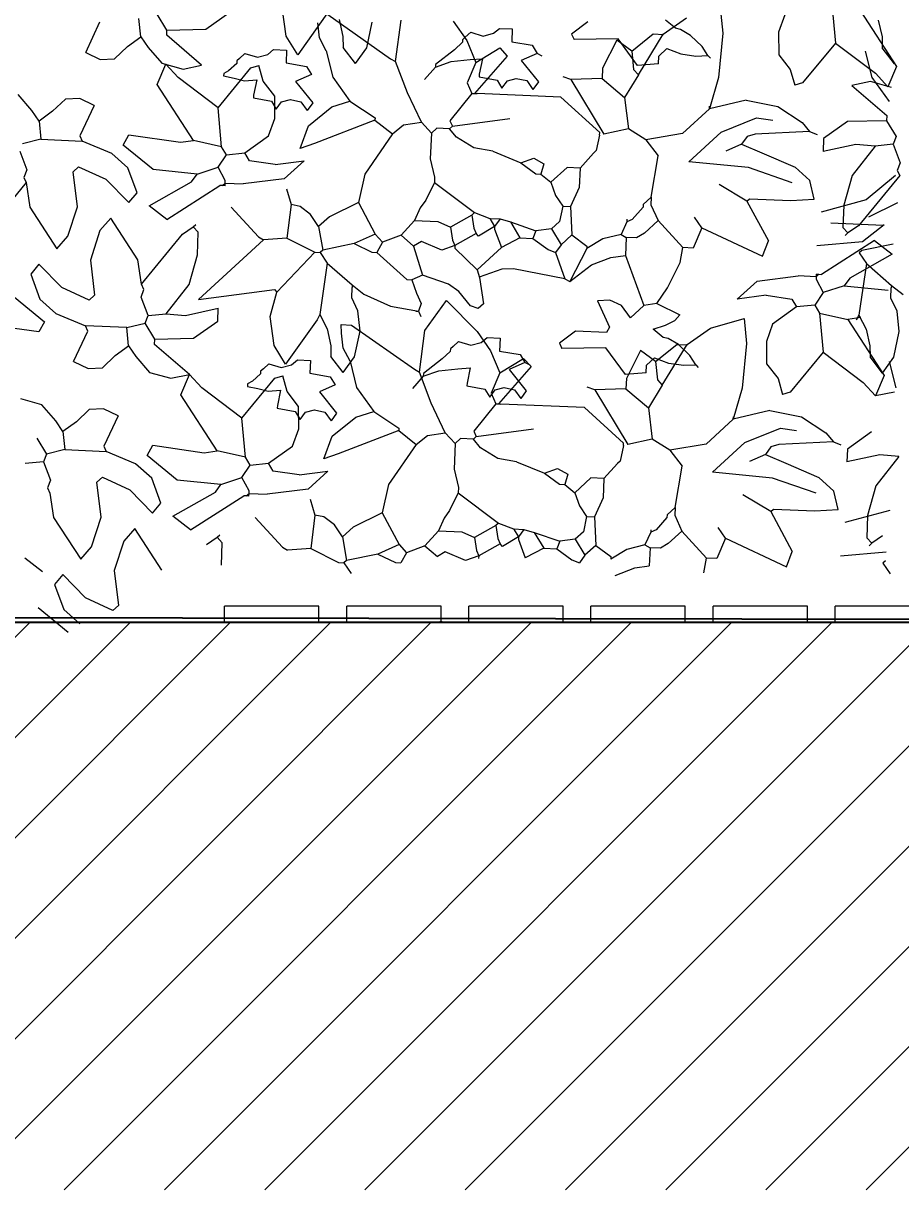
# Model space of a CAD drawing. Header units: centimetres. Extents: x 5667 to 17750, y 274 to 6203.
# Drawn here: x 7662.5 to 7770.8, y 4434 to 4577.9 of the extents above; entities that cross this region are included whole.
import ezdxf

# ---------------------------------------------------------------- set-up
doc = ezdxf.new("R2010")
doc.units = ezdxf.units.CM
doc.header["$MEASUREMENT"] = 0
doc.layers.get('0').update_dxf_attribs({"lineweight": 18})
for name, color, linetype, lineweight in [('A-FURN', 8, 'Continuous', 9), ('A-WALL-FULL', 7, 'Continuous', 20), ('G-ANNO-DIM', 3, 'Continuous', 9), ('G-HEDGE', 104, 'Continuous', 9)]:
    doc.layers.add(name, color=color, linetype=linetype, lineweight=lineweight)
doc.styles.add('ARIAL', font='arial.ttf')
doc.dimstyles.new('TICK_36', dxfattribs={"dimtxt": 10, "dimasz": 3.6, "dimexe": 1.8, "dimexo": 1.2, "dimgap": 1.8, "dimtad": 0, "dimdec": 0, "dimzin": 0, "dimdsep": 46, "dimtxsty": 'ARIAL', "dimblk": 'OBLIQUE', "dimcen": 1.8, "dimdle": 1.8, "dimclrd": 256, "dimclrt": 256, "dimadec": 0, "dimazin": 0, "dimtfac": 1, "dimtdec": 0, "dimtmove": 1, "dimatfit": 3, "dimldrblk": 'OPEN90', "dimfxl": 1, "dimtolj": 1, "dimtzin": 0, "dimarcsym": 0})

# ---------------------------------------------------------------- blocks, each defined once
blk = doc.blocks.new('_Oblique')
at = {"color": 0, "linetype": 'ByBlock', "lineweight": -2}
blk.add_line((-0.5, -0.5), (0.5, 0.5), dxfattribs=at)
blk = doc.blocks.new('*D37')
at = {"layer": 'Defpoints', "color": 0, "transparency": 16777216}
for p in [(7969.34, 4729.28), (7566.06, 4503.99), (7969.34, 4503.99)]:
    blk.add_point(p, dxfattribs=at)
at = {"layer": 'G-ANNO-DIM', "lineweight": -2, "transparency": 16777216}
for p, q in [((7566.06, 4731.08), (7566.06, 4629.6)), ((7566.06, 4502.19), (7566.06, 4603.66))]:
    blk.add_line(p, q, dxfattribs=at)
at = {"layer": 'G-ANNO-DIM', "color": 0, "lineweight": -2, "transparency": 16777216}
for p, q in [((7968.14, 4729.28), (7564.26, 4729.28)), ((7968.14, 4503.99), (7564.26, 4503.99))]:
    blk.add_line(p, q, dxfattribs=at)
at = {"layer": 'G-ANNO-DIM', "lineweight": -2, "transparency": 16777216, "xscale": 3.6, "yscale": 3.6, "zscale": 3.6}
for p, rotation in [((7566.06, 4729.28), 90), ((7566.06, 4503.99), 270)]:
    blk.add_blockref('_Oblique', p, dxfattribs=dict(at, rotation=rotation))
at = {"layer": 'G-ANNO-DIM', "transparency": 16777216, "insert": (7566.06, 4616.63), "char_height": 10, "attachment_point": 5, "rotation": 90, "style": 'ARIAL'}
blk.add_mtext('\\A1;225', dxfattribs=at)
blk = doc.blocks.new('_Open90')
at = {"color": 0, "linetype": 'ByBlock', "lineweight": -2}
for p, q in [((-0.5, 0.5), (0, 0)), ((0, 0), (-1, 0)), ((0, 0), (-0.5, -0.5))]:
    blk.add_line(p, q, dxfattribs=at)
blk = doc.blocks.new('*D40')
at = {"layer": 'Defpoints', "color": 0, "transparency": 16777216}
for p in [(7955.47, 4581.2), (7630.51, 4504.63), (7955.32, 4503.99)]:
    blk.add_point(p, dxfattribs=at)
at = {"layer": 'G-ANNO-DIM', "lineweight": -2, "transparency": 16777216}
for p, q in [((7630.67, 4583.64), (7630.61, 4552.16)), ((7630.51, 4502.83), (7630.57, 4534.31))]:
    blk.add_line(p, q, dxfattribs=at)
at = {"layer": 'G-ANNO-DIM', "color": 0, "lineweight": -2, "transparency": 16777216}
for p, q in [((7954.27, 4581.2), (7628.87, 4581.84)), ((7954.12, 4503.99), (7628.71, 4504.64))]:
    blk.add_line(p, q, dxfattribs=at)
at = {"layer": 'G-ANNO-DIM', "lineweight": -2, "transparency": 16777216, "xscale": 3.6, "yscale": 3.6, "zscale": 3.6}
for p, rotation in [((7630.67, 4581.84), 89.88689764079622), ((7630.51, 4504.63), 269.8868976407962)]:
    blk.add_blockref('_Oblique', p, dxfattribs=dict(at, rotation=rotation))
at = {"layer": 'G-ANNO-DIM', "transparency": 16777216, "insert": (7630.59, 4543.24), "char_height": 10, "attachment_point": 5, "rotation": 89.8869, "style": 'ARIAL'}
blk.add_mtext('\\A1;77', dxfattribs=at)

msp = doc.modelspace()

# ---------------------------------------------------------------- hatches: boundary and pattern name
at = {"layer": 'A-WALL-FULL'}
h = msp.add_hatch(dxfattribs=at)
h.set_pattern_fill('ANSI31', color=0, scale=70)
h.set_pattern_definition([(45, (-147.377, 1185.192), (-6.187184, 6.187184), [])])
h.paths.add_polyline_path([(8561.09, 4799.28), (7955.96, 4799.28), (7955.96, 4729.28), (7955.81, 4729.28), (7955.75, 4701.2), (7969.34, 4701.2), (7969.34, 4729.28), (8178.39, 4729.28), (8178.39, 4713.99), (8186.09, 4713.99), (8186.09, 4729.28), (8547.07, 4729.28), (8547.07, 4713.99), (8561.09, 4713.99), (8561.09, 4729.28)])
h.paths.add_polyline_path([(8571.09, 4503.99), (8561.09, 4503.99), (8085.27, 4503.99), (8085.27, 4503.99), (8070.49, 4503.99), (7969.34, 4503.99), (7969.34, 4581.2), (7955.49, 4581.2), (7955.32, 4503.99), (7659.95, 4503.99), (7649.95, 4503.99), (7649.95, 4433.99), (8571.09, 4433.99)])

# ---------------------------------------------------------------- linework, layer by layer
at = {"layer": 'A-FURN'}
for p, q in [((7699, 4505.99), (7687.35, 4505.99)), ((7687.35, 4503.99), (7687.35, 4505.99)), ((7699, 4503.99), (7699, 4505.99)), ((7714.08, 4505.99), (7702.43, 4505.99)), ((7702.43, 4503.99), (7702.43, 4505.99)), ((7714.08, 4503.99), (7714.08, 4505.99)), ((7729.15, 4505.99), (7717.5, 4505.99)), ((7717.5, 4503.99), (7717.5, 4505.99)), ((7729.15, 4503.99), (7729.15, 4505.99)), ((7744.23, 4505.99), (7732.58, 4505.99)), ((7732.58, 4503.99), (7732.58, 4505.99)), ((7744.23, 4503.99), (7744.23, 4505.99)), ((7759.31, 4505.99), (7747.66, 4505.99)), ((7747.66, 4503.99), (7747.66, 4505.99)), ((7759.31, 4503.99), (7759.31, 4505.99)), ((7774.39, 4505.99), (7762.74, 4505.99)), ((7762.74, 4503.99), (7762.74, 4505.99)), ((7699, 4503.99), (7687.35, 4503.99)), ((7714.08, 4503.99), (7702.43, 4503.99)), ((7713.91, 4504.12), (7714.23, 4504.11)), ((7729.15, 4503.99), (7717.5, 4503.99)), ((7744.23, 4503.99), (7732.58, 4503.99)), ((7759.31, 4503.99), (7747.66, 4503.99)), ((7774.39, 4503.99), (7762.74, 4503.99))]:
    msp.add_line(p, q, dxfattribs=at)
at = {"layer": 'A-WALL-FULL'}
msp.add_line((7659.95, 4503.99), (7955.32, 4503.99), dxfattribs=at)
at = {"layer": 'G-HEDGE'}
for p, q in [((7685.05, 4577.22), (7688.01, 4579.33)), ((7694.98, 4576.34), (7694.48, 4579.9)), ((7700.28, 4579.52), (7696.39, 4574.04)), ((7748.54, 4579.84), (7748.84, 4576.75)), ((7762.32, 4580.33), (7762.75, 4575.51)), ((7765.8, 4579.54), (7770.29, 4572.63)), ((7670.22, 4574.35), (7671.98, 4578.11)), ((7677.01, 4576.29), (7676.79, 4578.54)), ((7680.25, 4577.11), (7679.05, 4579.08)), ((7699.06, 4576.15), (7698.85, 4578.01)), ((7700.1, 4579.02), (7707.85, 4573.57)), ((7701.51, 4578.4), (7701.97, 4576.32)), ((7704.91, 4574.93), (7705.59, 4578.1)), ((7708.47, 4573.22), (7709.14, 4578.33)), ((7715.59, 4578.2), (7717.25, 4575.82)), ((7732.18, 4578.12), (7730.19, 4576.61)), ((7741.5, 4576.61), (7744.37, 4578.63)), ((7743.01, 4577.33), (7741.78, 4578.35)), ((7756.51, 4578.98), (7755.73, 4576.84)), ((7768.05, 4578.35), (7768.51, 4576.27)), ((7680.22, 4576.47), (7680.25, 4577.11)), ((7684.53, 4572.77), (7680.22, 4576.47)), ((7680.25, 4577.11), (7685.05, 4577.22)), ((7696.39, 4574.04), (7694.98, 4576.34)), ((7701.97, 4576.32), (7702, 4574.97)), ((7717.07, 4576.23), (7717.74, 4576.84)), ((7717.74, 4576.84), (7719.28, 4576.36)), ((7719.28, 4576.36), (7720.55, 4576.71)), ((7720.55, 4576.71), (7721.28, 4577.32)), ((7721.28, 4577.32), (7722.87, 4577.25)), ((7722.87, 4577.25), (7722.8, 4575.66)), ((7730.19, 4576.61), (7730.49, 4575.96)), ((7737.61, 4574.51), (7740.26, 4576.63)), ((7738.45, 4571.59), (7741.5, 4576.61)), ((7740.26, 4576.63), (7741.54, 4576.57)), ((7743.62, 4577.19), (7743.01, 4577.33)), ((7744.88, 4576.45), (7743.62, 4577.19)), ((7746.29, 4575.1), (7744.88, 4576.45)), ((7748.84, 4576.75), (7748.31, 4571.24)), ((7755.73, 4576.84), (7755.76, 4574.07)), ((7673.77, 4573.58), (7675.36, 4575.09)), ((7675.36, 4575.09), (7677.01, 4576.29)), ((7677.01, 4576.29), (7677.92, 4574.98)), ((7677.92, 4574.98), (7679.62, 4573.02)), ((7699.9, 4574.55), (7699.06, 4576.15)), ((7703.51, 4572.98), (7702, 4574.97)), ((7703.51, 4572.98), (7704.91, 4574.93)), ((7716.73, 4575.6), (7715.73, 4574.69)), ((7716.74, 4575.92), (7716.73, 4575.6)), ((7717.07, 4576.23), (7716.74, 4575.92)), ((7717.25, 4575.82), (7718.38, 4573.11)), ((7718.38, 4573.11), (7721.33, 4574.9)), ((7721.33, 4574.9), (7722.25, 4573.9)), ((7722.8, 4575.66), (7725.34, 4575.23)), ((7725.34, 4575.23), (7725.94, 4574.24)), ((7735.92, 4576.04), (7730.49, 4575.96)), ((7735.76, 4575.87), (7734.01, 4572.43)), ((7737.61, 4574.51), (7735.76, 4575.87)), ((7738.34, 4572.74), (7735.92, 4576.04)), ((7747.02, 4573.96), (7746.29, 4575.1)), ((7762.75, 4575.51), (7758.7, 4570.58)), ((7762.75, 4575.51), (7767.7, 4571.78)), ((7768.51, 4576.27), (7768.54, 4574.92)), ((7770.05, 4572.94), (7768.54, 4574.92)), ((7670.22, 4574.35), (7672.01, 4573.5)), ((7672.01, 4573.5), (7673.77, 4573.58)), ((7689.21, 4573.62), (7688.87, 4573.32)), ((7689.21, 4573.62), (7689.87, 4574.24)), ((7689.87, 4574.24), (7691.41, 4573.76)), ((7691.41, 4573.76), (7692.68, 4574.11)), ((7692.68, 4574.11), (7693.41, 4574.72)), ((7693.41, 4574.72), (7695.01, 4574.65)), ((7695.01, 4574.65), (7694.94, 4573.06)), ((7699.9, 4574.55), (7700.72, 4571.32)), ((7707.85, 4573.57), (7708.47, 4573.22)), ((7715.73, 4574.69), (7713.41, 4572.87)), ((7715.32, 4573.22), (7717.68, 4573.46)), ((7717.68, 4573.46), (7719.2, 4573.58)), ((7722.25, 4573.9), (7718.21, 4569.28)), ((7719.2, 4573.58), (7718.79, 4571.68)), ((7725.94, 4574.24), (7723.98, 4573.37)), ((7726.56, 4573.89), (7725.94, 4574.24)), ((7737.61, 4574.51), (7737.84, 4572.26)), ((7740.9, 4572.95), (7740.94, 4573.91)), ((7740.94, 4573.91), (7741.94, 4574.82)), ((7741.94, 4574.82), (7743.67, 4574.17)), ((7743.67, 4574.17), (7745.54, 4573.9)), ((7745.54, 4573.9), (7747.02, 4573.96)), ((7747.02, 4573.96), (7747.32, 4573.63)), ((7755.76, 4574.07), (7757.17, 4572.24)), ((7766.44, 4574.51), (7767.26, 4571.27)), ((7679.02, 4570.41), (7680.09, 4572.92)), ((7679.62, 4573.02), (7682.23, 4572.29)), ((7681.61, 4571.26), (7680.09, 4572.92)), ((7682.23, 4572.29), (7684.53, 4572.77)), ((7686.56, 4567.53), (7690.61, 4572.46)), ((7687.86, 4572.09), (7687.26, 4571.77)), ((7688.86, 4573), (7687.86, 4572.09)), ((7688.87, 4573.32), (7688.86, 4573)), ((7690.61, 4572.46), (7691.58, 4572.74)), ((7692.14, 4570.8), (7691.58, 4572.74)), ((7694.94, 4573.06), (7697.47, 4572.63)), ((7697.47, 4572.63), (7698.07, 4571.64)), ((7709.92, 4569.37), (7708.47, 4573.22)), ((7713.4, 4572.55), (7712.05, 4571.01)), ((7713.4, 4572.55), (7715.32, 4573.22)), ((7713.41, 4572.87), (7713.4, 4572.55)), ((7718.38, 4573.11), (7717.31, 4570.6)), ((7723.98, 4573.37), (7726.1, 4570.72)), ((7734.01, 4572.43), (7733.95, 4571.15)), ((7737.84, 4572.26), (7738.45, 4571.59)), ((7740.9, 4572.95), (7738.34, 4572.74)), ((7757.17, 4572.24), (7757.73, 4570.3)), ((7770.29, 4572.63), (7769.22, 4570.12)), ((7686.56, 4567.53), (7681.61, 4571.26)), ((7687.26, 4571.77), (7687.24, 4571.45)), ((7687.24, 4571.45), (7688.54, 4571.16)), ((7688.54, 4571.16), (7689.81, 4570.86)), ((7689.81, 4570.86), (7691.33, 4570.98)), ((7691.33, 4570.98), (7690.93, 4569.08)), ((7693.55, 4568.97), (7692.14, 4570.8)), ((7698.07, 4571.64), (7696.11, 4570.77)), ((7696.11, 4570.77), (7698.24, 4568.12)), ((7700.72, 4571.32), (7702.83, 4568.35)), ((7717.31, 4570.6), (7717.89, 4569.29)), ((7718.79, 4571.68), (7718.78, 4571.36)), ((7718.78, 4571.36), (7721, 4570.94)), ((7721, 4570.94), (7721.59, 4569.96)), ((7721.59, 4569.96), (7722.26, 4570.86)), ((7722.26, 4570.86), (7723.36, 4571.15)), ((7723.36, 4571.15), (7724.66, 4570.87)), ((7724.66, 4570.87), (7725.42, 4569.79)), ((7726.1, 4570.72), (7725.42, 4569.79)), ((7730.11, 4571), (7729.17, 4571.36)), ((7733.95, 4571.15), (7730.11, 4571)), ((7730.11, 4571), (7734.19, 4564.26)), ((7733.95, 4571.15), (7736.73, 4568.79)), ((7738.45, 4571.59), (7736.73, 4568.79)), ((7748.31, 4571.24), (7747.21, 4567.38)), ((7758.7, 4570.58), (7757.73, 4570.3)), ((7767.08, 4570.75), (7764.78, 4570.27)), ((7769.69, 4570.02), (7767.08, 4570.75)), ((7767.26, 4571.27), (7769.37, 4568.31)), ((7767.7, 4571.78), (7769.22, 4570.12)), ((7663.57, 4567.2), (7661.87, 4569.15)), ((7683.51, 4563.5), (7679.02, 4570.41)), ((7711.66, 4565.73), (7709.92, 4569.37)), ((7717.89, 4569.29), (7715.18, 4565.9)), ((7717.89, 4569.29), (7718.21, 4569.28)), ((7718.21, 4569.28), (7718.53, 4569.27)), ((7728.86, 4568.82), (7718.53, 4569.27)), ((7764.78, 4570.27), (7769.09, 4566.57)), ((7667.71, 4568.59), (7666.12, 4567.09)), ((7669.48, 4568.67), (7667.71, 4568.59)), ((7671.27, 4567.82), (7669.48, 4568.67)), ((7671.27, 4567.82), (7669.5, 4564.06)), ((7690.93, 4569.08), (7690.91, 4568.76)), ((7690.91, 4568.76), (7693.13, 4568.34)), ((7693.13, 4568.34), (7693.73, 4567.36)), ((7693.58, 4566.2), (7693.55, 4568.97)), ((7693.73, 4567.36), (7694.39, 4568.26)), ((7694.39, 4568.26), (7695.5, 4568.55)), ((7695.5, 4568.55), (7696.79, 4568.27)), ((7696.79, 4568.27), (7697.56, 4567.19)), ((7698.24, 4568.12), (7697.56, 4567.19)), ((7700.6, 4567.63), (7702.83, 4568.35)), ((7702.83, 4568.35), (7705.93, 4566.3)), ((7733.66, 4564.45), (7728.86, 4568.82)), ((7736.73, 4568.79), (7737.2, 4564.94)), ((7751.73, 4568.46), (7747.21, 4567.38)), ((7747.21, 4567.38), (7747.22, 4567.7)), ((7751.73, 4568.46), (7755.64, 4567.69)), ((7755.64, 4567.69), (7758.64, 4565.71)), ((7664.47, 4565.88), (7663.57, 4567.2)), ((7666.12, 4567.09), (7664.47, 4565.88)), ((7686.99, 4562.71), (7686.56, 4567.53)), ((7697.71, 4565.29), (7700.6, 4567.63)), ((7705.93, 4566.3), (7705.92, 4565.98)), ((7747.21, 4567.38), (7743.88, 4564.33)), ((7748.65, 4564.5), (7753.02, 4566.28)), ((7753.02, 4566.28), (7755.02, 4565.99)), ((7769.09, 4566.57), (7769.06, 4565.93)), ((7664.47, 4565.88), (7664.69, 4563.63)), ((7692.8, 4564.06), (7693.58, 4566.2)), ((7696.68, 4562.49), (7697.71, 4565.29)), ((7705.92, 4565.98), (7698.44, 4563.11)), ((7705.92, 4565.98), (7708.08, 4564.29)), ((7708.08, 4564.29), (7709.45, 4565.4)), ((7709.45, 4565.4), (7711.66, 4565.73)), ((7711.66, 4565.73), (7712.88, 4564.4)), ((7713.55, 4565.01), (7712.88, 4564.4)), ((7715.14, 4564.94), (7713.55, 4565.01)), ((7715.48, 4565.24), (7715.14, 4564.94)), ((7715.99, 4563.88), (7715.14, 4564.94)), ((7715.18, 4565.9), (7715.48, 4565.24)), ((7715.48, 4565.24), (7722.55, 4566.21)), ((7737.2, 4564.94), (7734.19, 4564.26)), ((7739.37, 4563.56), (7737.2, 4564.94)), ((7758.64, 4565.71), (7759.55, 4564.6)), ((7764.26, 4565.82), (7761.3, 4563.71)), ((7769.06, 4565.93), (7764.26, 4565.82)), ((7769.06, 4565.93), (7770.26, 4563.96)), ((7664.69, 4563.63), (7662.43, 4563.09)), ((7664.69, 4563.63), (7669.79, 4563.41)), ((7669.5, 4564.06), (7669.79, 4563.41)), ((7673.44, 4561.88), (7669.79, 4563.41)), ((7674.86, 4562.92), (7675.55, 4564.17)), ((7675.55, 4564.17), (7681.9, 4563.26)), ((7681.9, 4563.26), (7683.51, 4563.5)), ((7686.99, 4562.71), (7683.51, 4563.5)), ((7689.84, 4561.95), (7692.8, 4564.06)), ((7708.08, 4564.29), (7704.67, 4559.32)), ((7712.88, 4564.4), (7712.74, 4561.21)), ((7718.14, 4562.56), (7715.99, 4563.88)), ((7733.65, 4564.13), (7733.24, 4562.23)), ((7733.65, 4564.13), (7733.66, 4564.45)), ((7743.88, 4564.33), (7739.37, 4563.56)), ((7739.37, 4563.56), (7740.89, 4561.58)), ((7744.65, 4560.86), (7748.65, 4564.5)), ((7751.86, 4563.98), (7751.18, 4563.05)), ((7752.83, 4564.25), (7751.86, 4563.98)), ((7759.55, 4564.6), (7752.83, 4564.25)), ((7759.55, 4564.6), (7760.5, 4564.24)), ((7761.3, 4563.71), (7761.23, 4562.12)), ((7770.26, 4563.96), (7769.9, 4563.02)), ((7662.07, 4562.15), (7662.93, 4559.87)), ((7678.56, 4559.89), (7674.86, 4562.92)), ((7687.59, 4561.73), (7686.99, 4562.71)), ((7687.59, 4561.73), (7689.84, 4561.95)), ((7690.43, 4560.97), (7689.84, 4561.95)), ((7698.44, 4563.11), (7696.68, 4562.49)), ((7720.46, 4562.15), (7718.14, 4562.56)), ((7720.46, 4562.15), (7723.91, 4560.72)), ((7732.91, 4561.93), (7731.23, 4560.08)), ((7733.24, 4562.23), (7732.91, 4561.93)), ((7751.18, 4563.05), (7749.22, 4562.17)), ((7751.18, 4563.05), (7753.69, 4561.98)), ((7753.69, 4561.98), (7757.77, 4560.2)), ((7765.28, 4562.99), (7761.23, 4562.12)), ((7767.65, 4562.79), (7764.82, 4559.16)), ((7767.65, 4562.8), (7765.28, 4562.99)), ((7769.9, 4563.02), (7767.65, 4562.79)), ((7769.9, 4563.02), (7770.76, 4560.74)), ((7675.42, 4560.11), (7673.44, 4561.88)), ((7686.56, 4560.18), (7687.59, 4561.73)), ((7693.61, 4560.51), (7690.43, 4560.97)), ((7693.61, 4560.51), (7697.17, 4560.97)), ((7697.17, 4560.97), (7694.72, 4558.77)), ((7712.74, 4561.21), (7713.28, 4558.95)), ((7723.91, 4560.72), (7725.53, 4561.29)), ((7723.91, 4560.72), (7725.77, 4559.36)), ((7725.53, 4561.29), (7726.78, 4560.6)), ((7726.78, 4560.6), (7726.4, 4559.33)), ((7740.02, 4556.5), (7740.89, 4561.58)), ((7752.03, 4560.13), (7744.65, 4560.86)), ((7770.76, 4560.74), (7770.39, 4559.8)), ((7662.93, 4559.87), (7662.57, 4558.93)), ((7669.34, 4560.23), (7668.67, 4559.62)), ((7669.19, 4555.3), (7668.67, 4559.62)), ((7669.34, 4560.23), (7672.71, 4558.69)), ((7676.55, 4557.04), (7675.42, 4560.11)), ((7683.97, 4559.33), (7678.56, 4559.89)), ((7683.29, 4558.4), (7683.97, 4559.33)), ((7683.97, 4559.33), (7686.56, 4560.18)), ((7687.45, 4558.54), (7686.56, 4560.18)), ((7704.67, 4559.32), (7703.88, 4555.84)), ((7725.77, 4559.36), (7726.4, 4559.33)), ((7726.4, 4559.33), (7727.64, 4558.32)), ((7729.64, 4560.15), (7727.64, 4558.32)), ((7731.23, 4560.08), (7729.64, 4560.15)), ((7731.23, 4560.08), (7731.13, 4557.69)), ((7757.41, 4558.26), (7752.03, 4560.13)), ((7757.77, 4560.2), (7759.61, 4558.53)), ((7764.82, 4559.16), (7763.78, 4555.52)), ((7770.69, 4559.15), (7765.62, 4552.97)), ((7770.19, 4559.17), (7766.55, 4556.14)), ((7770.39, 4559.8), (7770.69, 4559.15)), ((7662.86, 4558.28), (7657.8, 4552.11)), ((7662.57, 4558.93), (7662.86, 4558.28)), ((7662.86, 4558.28), (7663.32, 4555.25)), ((7672.71, 4558.69), (7675.54, 4555.81)), ((7678.04, 4555.43), (7683.29, 4558.4)), ((7680.21, 4553.74), (7686.78, 4557.93)), ((7687.1, 4557.91), (7686.78, 4557.93)), ((7687.1, 4557.91), (7687.44, 4558.22)), ((7687.42, 4557.9), (7687.1, 4557.91)), ((7687.42, 4557.9), (7687.44, 4558.22)), ((7687.44, 4558.22), (7687.45, 4558.54)), ((7687.44, 4558.22), (7689.67, 4558.12)), ((7694.72, 4558.77), (7689.67, 4558.12)), ((7713.26, 4558.31), (7712.2, 4556.12)), ((7713.28, 4558.95), (7713.26, 4558.31)), ((7713.26, 4558.31), (7718.21, 4554.58)), ((7727.64, 4558.32), (7728.21, 4556.7)), ((7731.13, 4557.69), (7730.07, 4555.34)), ((7751.83, 4555.99), (7748.4, 4558.06)), ((7760.15, 4556.26), (7759.61, 4558.53)), ((7675.54, 4555.81), (7676.55, 4557.04)), ((7695, 4557.51), (7695.56, 4555.57)), ((7728.21, 4556.7), (7729.11, 4555.38)), ((7740.02, 4556.5), (7739.03, 4555.59)), ((7740.02, 4556.5), (7739.98, 4555.55)), ((7751.83, 4555.99), (7752.16, 4556.29)), ((7752.16, 4556.29), (7757.27, 4556.07)), ((7757.27, 4556.07), (7760.15, 4556.26)), ((7663.32, 4555.25), (7666.66, 4550.12)), ((7668, 4551.66), (7669.19, 4555.3)), ((7680.21, 4553.74), (7678.04, 4555.43)), ((7688.19, 4555.25), (7691.55, 4551.58)), ((7695.56, 4555.57), (7695.06, 4551.43)), ((7696.69, 4555.34), (7695.56, 4555.57)), ((7697.96, 4554.37), (7696.69, 4555.34)), ((7703.88, 4555.84), (7700.29, 4554.08)), ((7703.88, 4555.84), (7705.95, 4551.92)), ((7711.52, 4555.19), (7710.81, 4553.62)), ((7712.2, 4556.12), (7711.52, 4555.19)), ((7729.11, 4555.38), (7728.71, 4553.48)), ((7729.11, 4555.38), (7730.07, 4555.34)), ((7730.07, 4555.34), (7730.23, 4551.82)), ((7739.01, 4555.27), (7737.67, 4553.73)), ((7739.03, 4555.59), (7739.01, 4555.27)), ((7739.98, 4555.55), (7740.86, 4553.59)), ((7751.83, 4555.99), (7754.49, 4551.08)), ((7766.55, 4556.14), (7760.99, 4554.62)), ((7763.78, 4555.52), (7763.69, 4552.74)), ((7770.42, 4555.79), (7766.83, 4554.03)), ((7673.32, 4553.9), (7671.98, 4552.36)), ((7676.66, 4548.77), (7673.32, 4553.9)), ((7698.96, 4552.86), (7697.96, 4554.37)), ((7700.29, 4554.08), (7698.96, 4552.86)), ((7710.81, 4553.62), (7709.14, 4551.78)), ((7710.81, 4553.62), (7713.69, 4553.5)), ((7713.69, 4553.5), (7715.25, 4552.79)), ((7717.87, 4554.27), (7715.25, 4552.79)), ((7718.21, 4554.58), (7717.87, 4554.27)), ((7717.87, 4554.27), (7718.12, 4552.66)), ((7718.21, 4554.58), (7720.09, 4553.86)), ((7720.09, 4553.86), (7720.69, 4552.87)), ((7720.09, 4553.86), (7721.37, 4553.8)), ((7721.37, 4553.8), (7720.69, 4552.87)), ((7721.37, 4553.8), (7722.63, 4553.43)), ((7722.63, 4553.43), (7725.78, 4552.33)), ((7722.63, 4553.43), (7723.82, 4551.46)), ((7728.71, 4553.48), (7727.71, 4552.57)), ((7737.01, 4553.44), (7736.31, 4551.87)), ((7737.03, 4553.76), (7737.01, 4553.44)), ((7737.67, 4553.73), (7737.01, 4553.44)), ((7740.86, 4553.59), (7739.19, 4552.06)), ((7740.86, 4553.59), (7743.91, 4550.26)), ((7746.25, 4552.72), (7745.35, 4554.03)), ((7768.65, 4553.01), (7762.21, 4553.29)), ((7671.98, 4552.36), (7670.79, 4548.71)), ((7677.12, 4545.74), (7682.18, 4551.91)), ((7682.18, 4551.91), (7683.5, 4552.81)), ((7683.5, 4552.81), (7683.83, 4553.12)), ((7684.11, 4552.15), (7683.5, 4552.81)), ((7684.03, 4549.37), (7684.11, 4552.15)), ((7698.96, 4552.86), (7699.47, 4549.96)), ((7705.95, 4551.92), (7703.34, 4550.75)), ((7705.95, 4551.92), (7706.86, 4550.92)), ((7715.25, 4552.79), (7715.5, 4551.18)), ((7718.41, 4552.01), (7715.79, 4550.53)), ((7718.12, 4552.66), (7718.41, 4552.01)), ((7718.72, 4551.68), (7718.41, 4552.01)), ((7720.69, 4552.87), (7718.72, 4551.68)), ((7720.69, 4552.87), (7720.68, 4552.55)), ((7720.68, 4552.55), (7721.54, 4550.28)), ((7725.78, 4552.33), (7725.42, 4551.39)), ((7727.71, 4552.57), (7725.78, 4552.33)), ((7727.71, 4552.57), (7728.9, 4550.6)), ((7736.31, 4551.87), (7734.05, 4551.33)), ((7736.31, 4551.87), (7736.93, 4551.52)), ((7739.19, 4552.06), (7738.21, 4551.47)), ((7746.25, 4552.72), (7745.18, 4550.21)), ((7746.25, 4552.72), (7753.77, 4549.19)), ((7763.69, 4552.74), (7764.3, 4552.07)), ((7764.3, 4552.07), (7763.97, 4551.77)), ((7765.62, 4552.97), (7764.3, 4552.07)), ((7766.09, 4551.01), (7768.76, 4553.1)), ((7666.66, 4550.12), (7668, 4551.66)), ((7692.17, 4551.24), (7684.14, 4543.87)), ((7691.55, 4551.58), (7692.17, 4551.24)), ((7695.06, 4551.43), (7692.17, 4551.24)), ((7695.06, 4551.43), (7698.5, 4549.68)), ((7703.34, 4550.75), (7699.47, 4549.96)), ((7703.34, 4550.75), (7705.53, 4549.7)), ((7706.86, 4550.92), (7706.17, 4549.67)), ((7709.14, 4551.78), (7706.86, 4550.92)), ((7709.14, 4551.78), (7710.68, 4550.43)), ((7711.66, 4551.03), (7710.68, 4550.43)), ((7710.68, 4550.43), (7711.8, 4546.87)), ((7714.17, 4549.96), (7711.66, 4551.03)), ((7715.79, 4550.53), (7714.17, 4549.96)), ((7715.5, 4551.18), (7715.79, 4550.53)), ((7715.79, 4550.53), (7715.78, 4550.21)), ((7723.82, 4551.46), (7721.54, 4550.28)), ((7723.82, 4551.46), (7725.42, 4551.39)), ((7725.42, 4551.39), (7727.28, 4550.03)), ((7728.9, 4550.6), (7728.22, 4549.67)), ((7730.23, 4551.82), (7728.9, 4550.6)), ((7730.23, 4551.82), (7732.09, 4550.46)), ((7734.05, 4551.33), (7732.08, 4550.14)), ((7732.09, 4550.46), (7732.08, 4550.14)), ((7736.93, 4551.52), (7736.83, 4549.29)), ((7738.21, 4551.47), (7736.93, 4551.52)), ((7753.77, 4549.19), (7754.49, 4551.08)), ((7760.45, 4550.52), (7766.09, 4551.01)), ((7767.6, 4551.15), (7761.02, 4546.96)), ((7769.88, 4550.7), (7766.01, 4549.91)), ((7767.6, 4551.15), (7769.76, 4549.45)), ((7682.99, 4545.72), (7684.03, 4549.37)), ((7698.5, 4549.68), (7693.81, 4544.77)), ((7698.5, 4549.68), (7699.14, 4549.66)), ((7699.47, 4549.96), (7699.14, 4549.66)), ((7699.14, 4549.66), (7700.04, 4548.34)), ((7705.53, 4549.7), (7706.17, 4549.67)), ((7706.17, 4549.67), (7709.86, 4546.31)), ((7715.78, 4550.21), (7718.54, 4547.53)), ((7721.54, 4550.28), (7718.54, 4547.53)), ((7727.28, 4550.03), (7728.22, 4549.67)), ((7728.22, 4549.67), (7729.36, 4546.42)), ((7732.08, 4550.14), (7729.98, 4546.07)), ((7732.65, 4548.12), (7735.04, 4549.06)), ((7735.04, 4549.06), (7736.83, 4549.29)), ((7736.83, 4549.29), (7739.12, 4543.12)), ((7743.59, 4548.44), (7743.91, 4550.26)), ((7745.18, 4550.21), (7743.91, 4550.26)), ((7769.76, 4549.45), (7764.52, 4546.49)), ((7766.01, 4549.91), (7765.68, 4549.61)), ((7765.68, 4549.61), (7766.58, 4548.29)), ((7664.44, 4548.21), (7663.43, 4546.98)), ((7667.27, 4545.33), (7664.44, 4548.21)), ((7670.79, 4548.71), (7671.31, 4544.39)), ((7677.12, 4545.74), (7676.66, 4548.77)), ((7700.04, 4548.34), (7699.12, 4541.99)), ((7700.04, 4548.34), (7703.12, 4545.65)), ((7718.54, 4547.53), (7718.82, 4546.56)), ((7721.57, 4547.6), (7718.8, 4546.63)), ((7723.02, 4547.66), (7721.57, 4547.6)), ((7729.36, 4546.42), (7723.02, 4547.66)), ((7729.98, 4546.07), (7732.65, 4548.12)), ((7742.04, 4545.31), (7743.59, 4548.44)), ((7766.58, 4548.29), (7765.66, 4541.94)), ((7766.58, 4548.29), (7769.66, 4545.6)), ((7663.43, 4546.98), (7664.56, 4543.91)), ((7709.86, 4546.31), (7710.49, 4546.28)), ((7711.8, 4546.87), (7710.49, 4546.28)), ((7710.49, 4546.28), (7711.06, 4544.66)), ((7714.99, 4545.77), (7711.8, 4546.87)), ((7718.82, 4546.56), (7719.32, 4543.34)), ((7729.36, 4546.42), (7729.98, 4546.07)), ((7750.64, 4543.92), (7753.08, 4546.12)), ((7753.08, 4546.12), (7758.14, 4546.76)), ((7760.37, 4546.67), (7758.14, 4546.76)), ((7760.37, 4546.67), (7760.36, 4546.35)), ((7760.36, 4546.35), (7761.24, 4544.71)), ((7760.39, 4546.99), (7760.37, 4546.67)), ((7760.7, 4546.97), (7760.37, 4546.67)), ((7760.39, 4546.99), (7760.7, 4546.97)), ((7760.7, 4546.97), (7761.02, 4546.96)), ((7764.52, 4546.49), (7763.84, 4545.56)), ((7670.64, 4543.79), (7667.27, 4545.33)), ((7677.05, 4544.14), (7677.41, 4545.09)), ((7677.41, 4545.09), (7677.12, 4545.74)), ((7680.16, 4542.09), (7682.99, 4545.72)), ((7684.14, 4543.87), (7693.5, 4545.11)), ((7692.97, 4541.75), (7693.81, 4544.77)), ((7693.5, 4545.11), (7693.81, 4544.77)), ((7703.05, 4544.05), (7703.1, 4545.33)), ((7703.12, 4545.65), (7703.1, 4545.33)), ((7703.12, 4545.65), (7704.56, 4544.51)), ((7711.06, 4544.66), (7711.64, 4543.36)), ((7716.26, 4544.85), (7714.99, 4545.77)), ((7717.71, 4543.09), (7716.26, 4544.85)), ((7740.73, 4543.37), (7742.04, 4545.31)), ((7761.24, 4544.71), (7760.22, 4543.16)), ((7763.84, 4545.56), (7761.24, 4544.71)), ((7763.84, 4545.56), (7769.25, 4545)), ((7769.59, 4544.01), (7769.64, 4545.28)), ((7769.66, 4545.6), (7769.64, 4545.28)), ((7769.66, 4545.6), (7771.1, 4544.46)), ((7661.42, 4544.13), (7665.12, 4541.1)), ((7664.56, 4543.91), (7666.54, 4542.13)), ((7670.64, 4543.79), (7671.31, 4544.39)), ((7677.91, 4541.87), (7677.05, 4544.14)), ((7703.82, 4542.48), (7703.05, 4544.05)), ((7704.56, 4544.51), (7707.83, 4543.05)), ((7711.64, 4543.36), (7711.28, 4542.41)), ((7712.08, 4540.02), (7714.74, 4543.75)), ((7714.74, 4543.75), (7718.53, 4539.89)), ((7719.32, 4543.34), (7718.65, 4542.73)), ((7734.93, 4543.77), (7733.39, 4543.69)), ((7733.39, 4543.69), (7734.85, 4540.43)), ((7736.37, 4543.1), (7734.93, 4543.77)), ((7740.73, 4543.37), (7739.12, 4543.12)), ((7740.73, 4543.37), (7743.55, 4541.97)), ((7754.2, 4544.38), (7750.64, 4543.92)), ((7754.2, 4544.38), (7757.37, 4543.92)), ((7757.37, 4543.92), (7757.97, 4542.94)), ((7770.36, 4542.43), (7769.59, 4544.01)), ((7666.54, 4542.13), (7670.19, 4540.61)), ((7677.55, 4540.93), (7677.91, 4541.87)), ((7677.91, 4541.87), (7680.16, 4542.09)), ((7680.16, 4542.09), (7682.53, 4541.9)), ((7682.53, 4541.9), (7686.58, 4542.77)), ((7686.51, 4541.18), (7686.58, 4542.77)), ((7699.12, 4541.99), (7698.77, 4541.36)), ((7699.12, 4541.99), (7700.01, 4540.24)), ((7704.09, 4539.95), (7703.82, 4542.48)), ((7707.83, 4543.05), (7711.28, 4542.41)), ((7710.97, 4542.43), (7711.28, 4542.41)), ((7711.28, 4542.41), (7711.58, 4541.76)), ((7718.65, 4542.73), (7717.71, 4543.09)), ((7737.46, 4541.59), (7736.37, 4543.1)), ((7739.12, 4543.12), (7737.46, 4541.59)), ((7742.92, 4541.27), (7743.55, 4541.97)), ((7757.97, 4542.94), (7755, 4540.83)), ((7760.22, 4543.16), (7757.97, 4542.94)), ((7760.22, 4543.16), (7760.81, 4542.17)), ((7760.81, 4542.17), (7764.3, 4541.38)), ((7760.81, 4542.17), (7761.24, 4537.36)), ((7765.66, 4541.94), (7765.31, 4541.32)), ((7765.66, 4541.94), (7766.55, 4540.2)), ((7770.63, 4539.9), (7770.36, 4542.43)), ((7664.43, 4539.85), (7658.08, 4540.76)), ((7665.12, 4541.1), (7664.43, 4539.85)), ((7670.48, 4539.96), (7670.19, 4540.61)), ((7675.29, 4540.39), (7670.19, 4540.61)), ((7675.29, 4540.39), (7677.55, 4540.93)), ((7675.51, 4538.14), (7675.29, 4540.39)), ((7678.74, 4538.96), (7677.55, 4540.93)), ((7683.54, 4539.07), (7686.51, 4541.18)), ((7693.47, 4538.18), (7692.97, 4541.75)), ((7698.77, 4541.36), (7694.88, 4535.89)), ((7701.76, 4540.77), (7703.04, 4540.71)), ((7701.79, 4539.7), (7701.76, 4540.77)), ((7703.04, 4540.71), (7710.79, 4535.26)), ((7734.85, 4540.43), (7734.5, 4539.8)), ((7740.27, 4540.19), (7741.78, 4540.71)), ((7741.78, 4540.71), (7742.92, 4541.27)), ((7744.44, 4538.3), (7747.32, 4540.33)), ((7747.32, 4540.33), (7751.48, 4541.53)), ((7751.48, 4541.53), (7751.78, 4538.44)), ((7755, 4540.83), (7754.23, 4538.69)), ((7765.9, 4541.63), (7764.3, 4541.38)), ((7764.3, 4541.38), (7768.79, 4534.47)), ((7668.71, 4536.2), (7670.48, 4539.96)), ((7678.72, 4538.32), (7678.74, 4538.96)), ((7678.74, 4538.96), (7683.54, 4539.07)), ((7700.01, 4540.24), (7700.46, 4538.16)), ((7702, 4537.84), (7701.79, 4539.7)), ((7703.41, 4536.78), (7704.09, 4539.95)), ((7711.41, 4534.91), (7712.08, 4540.02)), ((7718.53, 4539.89), (7720.19, 4537.51)), ((7719.04, 4538.56), (7719.77, 4539.17)), ((7719.77, 4539.17), (7721.37, 4539.1)), ((7721.37, 4539.1), (7721.3, 4537.5)), ((7730.67, 4539.97), (7728.69, 4538.46)), ((7734.5, 4539.8), (7730.67, 4539.97)), ((7741.51, 4539.18), (7740.27, 4540.19)), ((7742.12, 4539.03), (7741.51, 4539.18)), ((7743.38, 4538.3), (7742.12, 4539.03)), ((7766.55, 4540.2), (7767, 4538.12)), ((7769.95, 4536.73), (7770.63, 4539.9)), ((7673.86, 4536.93), (7675.51, 4538.14)), ((7675.51, 4538.14), (7676.41, 4536.82)), ((7683.03, 4534.62), (7678.72, 4538.32)), ((7694.88, 4535.89), (7693.47, 4538.18)), ((7700.46, 4538.16), (7700.49, 4536.81)), ((7702.84, 4536.25), (7702, 4537.84)), ((7715.22, 4537.45), (7714.22, 4536.53)), ((7715.24, 4537.77), (7715.22, 4537.45)), ((7715.57, 4538.07), (7715.24, 4537.77)), ((7715.57, 4538.07), (7716.24, 4538.68)), ((7716.24, 4538.68), (7717.77, 4538.21)), ((7717.77, 4538.21), (7719.04, 4538.56)), ((7720.19, 4537.51), (7721.32, 4534.8)), ((7721.3, 4537.5), (7723.84, 4537.07)), ((7728.69, 4538.46), (7728.98, 4537.81)), ((7734.42, 4537.89), (7728.98, 4537.81)), ((7736.83, 4534.59), (7734.42, 4537.89)), ((7738.7, 4537.56), (7736.95, 4534.12)), ((7740.56, 4536.2), (7738.7, 4537.56)), ((7740.56, 4536.2), (7743.2, 4538.32)), ((7741.39, 4533.29), (7744.44, 4538.3)), ((7743.2, 4538.32), (7744.48, 4538.27)), ((7744.79, 4536.95), (7743.38, 4538.3)), ((7751.78, 4538.44), (7751.25, 4532.93)), ((7754.23, 4538.69), (7754.25, 4535.92)), ((7767, 4538.12), (7767.03, 4536.77)), ((7668.71, 4536.2), (7670.5, 4535.35)), ((7672.27, 4535.43), (7673.86, 4536.93)), ((7676.41, 4536.82), (7678.11, 4534.86)), ((7695.62, 4535.8), (7696.35, 4536.41)), ((7696.35, 4536.41), (7697.95, 4536.34)), ((7697.95, 4536.34), (7697.88, 4534.75)), ((7702, 4534.83), (7700.49, 4536.81)), ((7702, 4534.83), (7703.41, 4536.78)), ((7702.84, 4536.25), (7703.66, 4533.01)), ((7714.22, 4536.53), (7711.91, 4534.72)), ((7721.32, 4534.8), (7724.27, 4536.59)), ((7724.43, 4536.09), (7722.48, 4535.22)), ((7723.84, 4537.07), (7724.43, 4536.09)), ((7724.27, 4536.59), (7725.19, 4535.59)), ((7725.06, 4535.74), (7724.43, 4536.09)), ((7739.44, 4535.75), (7740.44, 4536.67)), ((7740.44, 4536.67), (7742.16, 4536.02)), ((7740.56, 4536.2), (7740.78, 4533.95)), ((7742.16, 4536.02), (7744.03, 4535.75)), ((7745.52, 4535.81), (7744.79, 4536.95)), ((7761.24, 4537.36), (7757.19, 4532.42)), ((7761.24, 4537.36), (7766.2, 4533.63)), ((7768.55, 4534.78), (7767.03, 4536.77)), ((7768.55, 4534.78), (7769.95, 4536.73)), ((7769.38, 4536.2), (7770.2, 4532.97)), ((7670.5, 4535.35), (7672.27, 4535.43)), ((7678.11, 4534.86), (7680.72, 4534.14)), ((7680.72, 4534.14), (7683.03, 4534.62)), ((7681.96, 4532.11), (7683.03, 4534.62)), ((7684.55, 4532.95), (7683.03, 4534.62)), ((7691.8, 4534.69), (7690.8, 4533.78)), ((7691.81, 4535.01), (7691.8, 4534.69)), ((7692.15, 4535.32), (7691.81, 4535.01)), ((7692.15, 4535.32), (7692.81, 4535.93)), ((7692.81, 4535.93), (7694.35, 4535.46)), ((7694.35, 4535.46), (7695.62, 4535.8)), ((7697.88, 4534.75), (7700.41, 4534.32)), ((7710.79, 4535.26), (7711.41, 4534.91)), ((7712.86, 4531.07), (7711.41, 4534.91)), ((7711.89, 4534.4), (7713.81, 4535.07)), ((7711.91, 4534.72), (7711.89, 4534.4)), ((7713.81, 4535.07), (7716.17, 4535.31)), ((7716.17, 4535.31), (7717.69, 4535.42)), ((7717.69, 4535.42), (7717.29, 4533.52)), ((7721.32, 4534.8), (7720.25, 4532.29)), ((7725.19, 4535.59), (7721.15, 4530.97)), ((7722.48, 4535.22), (7724.6, 4532.57)), ((7739.4, 4534.8), (7736.83, 4534.59)), ((7739.4, 4534.8), (7739.44, 4535.75)), ((7744.03, 4535.75), (7745.52, 4535.81)), ((7745.52, 4535.81), (7745.82, 4535.48)), ((7754.25, 4535.92), (7755.67, 4534.09)), ((7689.5, 4529.22), (7693.56, 4534.16)), ((7690.2, 4533.46), (7690.19, 4533.14)), ((7690.19, 4533.14), (7691.48, 4532.86)), ((7690.8, 4533.78), (7690.2, 4533.46)), ((7693.56, 4534.16), (7694.53, 4534.43)), ((7695.08, 4532.49), (7694.53, 4534.43)), ((7701.01, 4533.33), (7699.06, 4532.46)), ((7700.41, 4534.32), (7701.01, 4533.33)), ((7711.89, 4534.4), (7710.55, 4532.86)), ((7717.29, 4533.52), (7717.28, 4533.2)), ((7717.28, 4533.2), (7719.49, 4532.79)), ((7736.95, 4534.12), (7736.89, 4532.84)), ((7741.39, 4533.29), (7739.67, 4530.48)), ((7740.78, 4533.95), (7741.39, 4533.29)), ((7755.67, 4534.09), (7756.22, 4532.15)), ((7766.2, 4533.63), (7767.72, 4531.96)), ((7768.79, 4534.47), (7767.72, 4531.96)), ((7686.45, 4525.2), (7681.96, 4532.11)), ((7689.5, 4529.22), (7684.55, 4532.95)), ((7691.48, 4532.86), (7692.75, 4532.55)), ((7692.75, 4532.55), (7694.27, 4532.67)), ((7694.27, 4532.67), (7693.87, 4530.77)), ((7696.49, 4530.66), (7695.08, 4532.49)), ((7699.06, 4532.46), (7701.18, 4529.81)), ((7703.66, 4533.01), (7705.77, 4530.05)), ((7719.49, 4532.79), (7720.09, 4531.8)), ((7720.09, 4531.8), (7720.75, 4532.7)), ((7720.25, 4532.29), (7720.83, 4530.99)), ((7720.75, 4532.7), (7721.86, 4533)), ((7721.86, 4533), (7723.16, 4532.71)), ((7723.16, 4532.71), (7723.92, 4531.64)), ((7724.6, 4532.57), (7723.92, 4531.64)), ((7733.05, 4532.69), (7732.11, 4533.05)), ((7736.89, 4532.84), (7733.05, 4532.69)), ((7733.05, 4532.69), (7737.13, 4525.95)), ((7736.89, 4532.84), (7739.67, 4530.48)), ((7751.25, 4532.93), (7750.15, 4529.07)), ((7757.19, 4532.42), (7756.22, 4532.15)), ((7770.03, 4532.44), (7767.72, 4531.96)), ((7664.81, 4530.85), (7662.2, 4531.58)), ((7666.51, 4528.89), (7664.81, 4530.85)), ((7670.65, 4530.28), (7669.06, 4528.78)), ((7672.42, 4530.36), (7670.65, 4530.28)), ((7674.21, 4529.51), (7672.42, 4530.36)), ((7693.87, 4530.77), (7693.85, 4530.45)), ((7693.85, 4530.45), (7696.07, 4530.03)), ((7696.52, 4527.89), (7696.49, 4530.66)), ((7697.33, 4529.95), (7698.44, 4530.24)), ((7698.44, 4530.24), (7699.74, 4529.96)), ((7714.6, 4527.42), (7712.86, 4531.07)), ((7720.83, 4530.99), (7718.13, 4527.59)), ((7720.83, 4530.99), (7721.15, 4530.97)), ((7721.15, 4530.97), (7721.47, 4530.96)), ((7731.8, 4530.51), (7721.47, 4530.96)), ((7736.6, 4526.14), (7731.8, 4530.51)), ((7739.67, 4530.48), (7740.14, 4526.63)), ((7667.41, 4527.57), (7666.51, 4528.89)), ((7674.21, 4529.51), (7672.44, 4525.75)), ((7689.93, 4524.41), (7689.5, 4529.22)), ((7696.07, 4530.03), (7696.67, 4529.05)), ((7696.67, 4529.05), (7697.33, 4529.95)), ((7699.74, 4529.96), (7700.5, 4528.88)), ((7701.18, 4529.81), (7700.5, 4528.88)), ((7700.65, 4526.99), (7703.54, 4529.32)), ((7703.54, 4529.32), (7705.77, 4530.05)), ((7705.77, 4530.05), (7708.87, 4527.99)), ((7750.15, 4529.07), (7746.82, 4526.02)), ((7754.67, 4530.15), (7750.15, 4529.07)), ((7750.15, 4529.07), (7750.17, 4529.39)), ((7754.67, 4530.15), (7758.58, 4529.38)), ((7758.58, 4529.38), (7761.58, 4527.41)), ((7669.06, 4528.78), (7667.41, 4527.57)), ((7667.41, 4527.57), (7667.63, 4525.33)), ((7695.75, 4525.75), (7696.52, 4527.89)), ((7708.86, 4527.67), (7701.39, 4524.8)), ((7708.87, 4527.99), (7708.86, 4527.67)), ((7708.86, 4527.67), (7711.02, 4525.98)), ((7712.39, 4527.09), (7714.6, 4527.42)), ((7714.6, 4527.42), (7715.82, 4526.09)), ((7718.13, 4527.59), (7718.42, 4526.94)), ((7718.42, 4526.94), (7725.49, 4527.91)), ((7751.59, 4526.19), (7755.96, 4527.97)), ((7755.96, 4527.97), (7757.96, 4527.68)), ((7761.58, 4527.41), (7762.5, 4526.29)), ((7767.21, 4527.51), (7764.24, 4525.4)), ((7664.18, 4526.75), (7665.37, 4524.78)), ((7699.63, 4524.19), (7700.65, 4526.99)), ((7711.02, 4525.98), (7707.61, 4521.02)), ((7711.02, 4525.98), (7712.39, 4527.09)), ((7715.82, 4526.09), (7715.68, 4522.9)), ((7716.49, 4526.7), (7715.82, 4526.09)), ((7718.08, 4526.63), (7716.49, 4526.7)), ((7718.42, 4526.94), (7718.08, 4526.63)), ((7718.93, 4525.57), (7718.08, 4526.63)), ((7736.59, 4525.82), (7736.6, 4526.14)), ((7740.14, 4526.63), (7737.13, 4525.95)), ((7742.32, 4525.26), (7740.14, 4526.63)), ((7746.82, 4526.02), (7742.32, 4525.26)), ((7747.6, 4522.55), (7751.59, 4526.19)), ((7755.77, 4525.95), (7754.8, 4525.67)), ((7762.5, 4526.29), (7755.77, 4525.95)), ((7762.5, 4526.29), (7763.44, 4525.93)), ((7665.37, 4524.78), (7665.01, 4523.84)), ((7667.63, 4525.33), (7665.37, 4524.78)), ((7667.63, 4525.33), (7672.74, 4525.1)), ((7672.44, 4525.75), (7672.74, 4525.1)), ((7676.38, 4523.58), (7672.74, 4525.1)), ((7677.8, 4524.62), (7678.49, 4525.86)), ((7681.5, 4521.58), (7677.8, 4524.62)), ((7678.49, 4525.86), (7684.84, 4524.95)), ((7684.84, 4524.95), (7686.45, 4525.2)), ((7689.93, 4524.41), (7686.45, 4525.2)), ((7692.78, 4523.64), (7695.75, 4525.75)), ((7701.39, 4524.8), (7699.63, 4524.19)), ((7721.08, 4524.25), (7718.93, 4525.57)), ((7736.59, 4525.82), (7736.18, 4523.92)), ((7742.32, 4525.26), (7743.83, 4523.27)), ((7754.12, 4524.74), (7752.16, 4523.87)), ((7754.8, 4525.67), (7754.12, 4524.74)), ((7754.12, 4524.74), (7756.63, 4523.67)), ((7764.24, 4525.4), (7764.17, 4523.81)), ((7768.22, 4524.68), (7764.17, 4523.81)), ((7770.59, 4524.49), (7767.76, 4520.86)), ((7770.59, 4524.49), (7768.22, 4524.68)), ((7665.01, 4523.84), (7662.76, 4523.62)), ((7665.01, 4523.84), (7665.87, 4521.57)), ((7678.36, 4521.8), (7676.38, 4523.58)), ((7689.5, 4521.87), (7690.53, 4523.42)), ((7690.53, 4523.42), (7689.93, 4524.41)), ((7690.53, 4523.42), (7692.78, 4523.64)), ((7693.37, 4522.66), (7692.78, 4523.64)), ((7723.4, 4523.84), (7721.08, 4524.25)), ((7723.4, 4523.84), (7726.85, 4522.41)), ((7735.85, 4523.62), (7734.17, 4521.78)), ((7736.18, 4523.92), (7735.85, 4523.62)), ((7742.97, 4518.2), (7743.83, 4523.27)), ((7756.63, 4523.67), (7760.71, 4521.9)), ((7672.28, 4521.93), (7671.61, 4521.32)), ((7672.28, 4521.93), (7675.65, 4520.38)), ((7679.49, 4518.73), (7678.36, 4521.8)), ((7686.91, 4521.02), (7689.5, 4521.87)), ((7690.39, 4520.23), (7689.5, 4521.87)), ((7696.55, 4522.2), (7693.37, 4522.66)), ((7696.55, 4522.2), (7700.11, 4522.66)), ((7700.11, 4522.66), (7697.66, 4520.46)), ((7715.68, 4522.9), (7716.22, 4520.64)), ((7726.85, 4522.41), (7728.47, 4522.98)), ((7726.85, 4522.41), (7728.71, 4521.05)), ((7728.47, 4522.98), (7729.72, 4522.29)), ((7729.72, 4522.29), (7729.35, 4521.03)), ((7732.58, 4521.84), (7730.58, 4520.01)), ((7734.17, 4521.78), (7732.58, 4521.84)), ((7734.17, 4521.78), (7734.07, 4519.38)), ((7754.98, 4521.82), (7747.6, 4522.55)), ((7760.36, 4519.95), (7754.98, 4521.82)), ((7760.71, 4521.9), (7762.55, 4520.22)), ((7665.87, 4521.57), (7665.51, 4520.62)), ((7665.51, 4520.62), (7665.8, 4519.97)), ((7672.13, 4517), (7671.61, 4521.32)), ((7675.65, 4520.38), (7678.48, 4517.5)), ((7686.91, 4521.02), (7681.5, 4521.58)), ((7686.23, 4520.09), (7686.91, 4521.02)), ((7690.38, 4519.91), (7690.39, 4520.23)), ((7697.66, 4520.46), (7692.61, 4519.82)), ((7707.61, 4521.02), (7706.82, 4517.53)), ((7716.22, 4520.64), (7716.2, 4520)), ((7728.71, 4521.05), (7729.35, 4521.03)), ((7729.35, 4521.03), (7730.58, 4520.01)), ((7763.09, 4517.96), (7762.55, 4520.22)), ((7767.76, 4520.86), (7766.72, 4517.21)), ((7665.8, 4519.97), (7666.26, 4516.95)), ((7678.48, 4517.5), (7679.49, 4518.73)), ((7680.99, 4517.13), (7686.23, 4520.09)), ((7683.15, 4515.43), (7689.72, 4519.62)), ((7690.04, 4519.61), (7689.72, 4519.62)), ((7690.04, 4519.61), (7690.38, 4519.91)), ((7690.36, 4519.59), (7690.04, 4519.61)), ((7690.36, 4519.59), (7690.38, 4519.91)), ((7690.38, 4519.91), (7692.61, 4519.82)), ((7697.94, 4519.2), (7698.5, 4517.26)), ((7716.2, 4520), (7715.14, 4517.81)), ((7716.2, 4520), (7721.15, 4516.27)), ((7730.58, 4520.01), (7731.15, 4518.39)), ((7734.07, 4519.38), (7733.01, 4517.03)), ((7754.77, 4517.68), (7751.34, 4519.75)), ((7706.82, 4517.53), (7703.23, 4515.77)), ((7706.82, 4517.53), (7708.89, 4513.61)), ((7715.14, 4517.81), (7714.46, 4516.88)), ((7731.15, 4518.39), (7732.05, 4517.07)), ((7742.97, 4518.2), (7741.97, 4517.28)), ((7742.97, 4518.2), (7742.92, 4517.24)), ((7754.77, 4517.68), (7755.1, 4517.99)), ((7754.77, 4517.68), (7757.43, 4512.77)), ((7755.1, 4517.99), (7760.21, 4517.76)), ((7760.21, 4517.76), (7763.09, 4517.96)), ((7769.49, 4517.83), (7763.93, 4516.32)), ((7666.26, 4516.95), (7669.6, 4511.81)), ((7670.95, 4513.35), (7672.13, 4517)), ((7683.15, 4515.43), (7680.99, 4517.13)), ((7691.13, 4516.94), (7694.49, 4513.28)), ((7698.5, 4517.26), (7698, 4513.12)), ((7699.63, 4517.04), (7698.5, 4517.26)), ((7700.91, 4516.06), (7699.63, 4517.04)), ((7701.9, 4514.55), (7700.91, 4516.06)), ((7714.46, 4516.88), (7713.76, 4515.31)), ((7720.82, 4515.97), (7718.19, 4514.48)), ((7721.15, 4516.27), (7720.82, 4515.97)), ((7720.82, 4515.97), (7721.07, 4514.36)), ((7721.15, 4516.27), (7723.04, 4515.55)), ((7732.05, 4517.07), (7731.65, 4515.17)), ((7732.05, 4517.07), (7733.01, 4517.03)), ((7733.01, 4517.03), (7733.17, 4513.51)), ((7741.95, 4516.96), (7740.61, 4515.42)), ((7741.97, 4517.28), (7741.95, 4516.96)), ((7742.92, 4517.24), (7743.8, 4515.28)), ((7766.72, 4517.21), (7766.64, 4514.43)), ((7676.26, 4515.59), (7674.92, 4514.05)), ((7679.61, 4510.46), (7676.26, 4515.59)), ((7685.13, 4513.6), (7686.44, 4514.51)), ((7686.44, 4514.51), (7686.78, 4514.81)), ((7687.05, 4513.84), (7686.44, 4514.51)), ((7703.23, 4515.77), (7701.9, 4514.55)), ((7701.9, 4514.55), (7702.41, 4511.65)), ((7713.76, 4515.31), (7712.08, 4513.47)), ((7713.76, 4515.31), (7716.63, 4515.19)), ((7716.63, 4515.19), (7718.19, 4514.48)), ((7718.19, 4514.48), (7718.44, 4512.87)), ((7723.63, 4514.56), (7721.66, 4513.37)), ((7723.04, 4515.55), (7723.63, 4514.56)), ((7723.04, 4515.55), (7724.31, 4515.49)), ((7723.63, 4514.56), (7723.62, 4514.25)), ((7724.31, 4515.49), (7723.63, 4514.56)), ((7724.31, 4515.49), (7725.57, 4515.12)), ((7725.57, 4515.12), (7728.72, 4514.02)), ((7725.57, 4515.12), (7726.77, 4513.15)), ((7731.65, 4515.17), (7730.65, 4514.26)), ((7739.96, 4515.13), (7739.25, 4513.56)), ((7739.97, 4515.45), (7739.96, 4515.13)), ((7740.61, 4515.42), (7739.96, 4515.13)), ((7743.8, 4515.28), (7742.13, 4513.76)), ((7743.8, 4515.28), (7746.85, 4511.95)), ((7749.19, 4514.41), (7748.29, 4515.73)), ((7766.64, 4514.43), (7767.25, 4513.77)), ((7768.56, 4514.67), (7767.25, 4513.77)), ((7669.6, 4511.82), (7670.95, 4513.35)), ((7674.92, 4514.05), (7673.73, 4510.41)), ((7686.97, 4511.06), (7687.05, 4513.84)), ((7694.49, 4513.28), (7695.11, 4512.93)), ((7698, 4513.12), (7695.11, 4512.93)), ((7698, 4513.12), (7701.44, 4511.38)), ((7708.89, 4513.61), (7706.28, 4512.44)), ((7708.89, 4513.61), (7709.8, 4512.61)), ((7712.08, 4513.47), (7709.8, 4512.61)), ((7712.08, 4513.47), (7713.62, 4512.12)), ((7721.36, 4513.7), (7718.73, 4512.22)), ((7721.07, 4514.36), (7721.36, 4513.7)), ((7721.66, 4513.37), (7721.36, 4513.7)), ((7723.62, 4514.25), (7724.48, 4511.97)), ((7726.77, 4513.15), (7724.48, 4511.97)), ((7726.77, 4513.15), (7728.36, 4513.08)), ((7728.72, 4514.02), (7728.36, 4513.08)), ((7728.36, 4513.08), (7730.22, 4511.72)), ((7730.65, 4514.26), (7728.72, 4514.02)), ((7730.65, 4514.26), (7731.84, 4512.29)), ((7733.17, 4513.51), (7731.84, 4512.29)), ((7733.17, 4513.51), (7735.03, 4512.15)), ((7736.99, 4513.02), (7735.02, 4511.83)), ((7739.25, 4513.56), (7736.99, 4513.02)), ((7739.25, 4513.56), (7739.87, 4513.22)), ((7739.87, 4513.22), (7739.78, 4510.98)), ((7741.15, 4513.16), (7739.87, 4513.22)), ((7742.13, 4513.76), (7741.15, 4513.16)), ((7749.19, 4514.41), (7748.13, 4511.9)), ((7749.19, 4514.41), (7756.71, 4510.88)), ((7767.25, 4513.77), (7766.91, 4513.46)), ((7662.71, 4511.97), (7664.88, 4510.28)), ((7702.41, 4511.65), (7702.08, 4511.35)), ((7706.28, 4512.44), (7702.41, 4511.65)), ((7706.28, 4512.44), (7708.47, 4511.39)), ((7709.8, 4512.61), (7709.11, 4511.36)), ((7714.6, 4512.72), (7713.62, 4512.12)), ((7717.11, 4511.65), (7714.6, 4512.72)), ((7718.73, 4512.22), (7717.11, 4511.65)), ((7718.44, 4512.87), (7718.73, 4512.22)), ((7718.73, 4512.22), (7718.72, 4511.9)), ((7730.22, 4511.72), (7731.16, 4511.36)), ((7731.84, 4512.29), (7731.16, 4511.36)), ((7735.03, 4512.15), (7735.02, 4511.83)), ((7746.53, 4510.13), (7746.85, 4511.95)), ((7748.13, 4511.9), (7746.85, 4511.95)), ((7756.71, 4510.88), (7757.43, 4512.77)), ((7763.39, 4512.21), (7769.03, 4512.7)), ((7768.95, 4511.61), (7768.62, 4511.3)), ((7673.73, 4510.41), (7674.25, 4506.09)), ((7701.44, 4511.38), (7702.08, 4511.35)), ((7702.08, 4511.35), (7702.98, 4510.03)), ((7708.47, 4511.39), (7709.11, 4511.36)), ((7735.59, 4509.81), (7737.98, 4510.75)), ((7737.98, 4510.75), (7739.78, 4510.98)), ((7768.62, 4511.3), (7769.52, 4509.98)), ((7667.39, 4509.9), (7666.37, 4508.67)), ((7666.37, 4508.67), (7667.51, 4505.6)), ((7670.21, 4507.02), (7667.39, 4509.9)), ((7664.36, 4505.83), (7668.07, 4502.79)), ((7673.58, 4505.48), (7670.21, 4507.02)), ((7673.58, 4505.48), (7674.25, 4506.09)), ((7667.51, 4505.6), (7669.48, 4503.83))]:
    msp.add_line(p, q, dxfattribs=at)
for centre in [(7728.86, 4568.82), (7731.8, 4530.51)]:
    msp.add_arc(centre, 0.0000399, 47.3475, 87.1505, dxfattribs=at)

# ---------------------------------------------------------------- dimensions: what is measured, and where the dimension line sits
at = {"layer": 'G-ANNO-DIM'}
dim = msp.add_linear_dim(base=(7566.06, 4503.99), p1=(7969.34, 4729.28), p2=(7969.34, 4503.99), angle=90, dimstyle='TICK_36', dxfattribs=at)
dim.commit()
dim.dimension.update_dxf_attribs({"geometry": '*D37', "text_midpoint": (7566.06, 4616.63)})
dim = msp.add_aligned_dim(p1=(7955.47, 4581.2), p2=(7955.32, 4503.99), distance=-324.81, dimstyle='TICK_36', dxfattribs=at)
dim.commit()
dim.dimension.update_dxf_attribs({"geometry": '*D40', "text_midpoint": (7630.59, 4543.24)})

doc.saveas('drawing.dxf')
